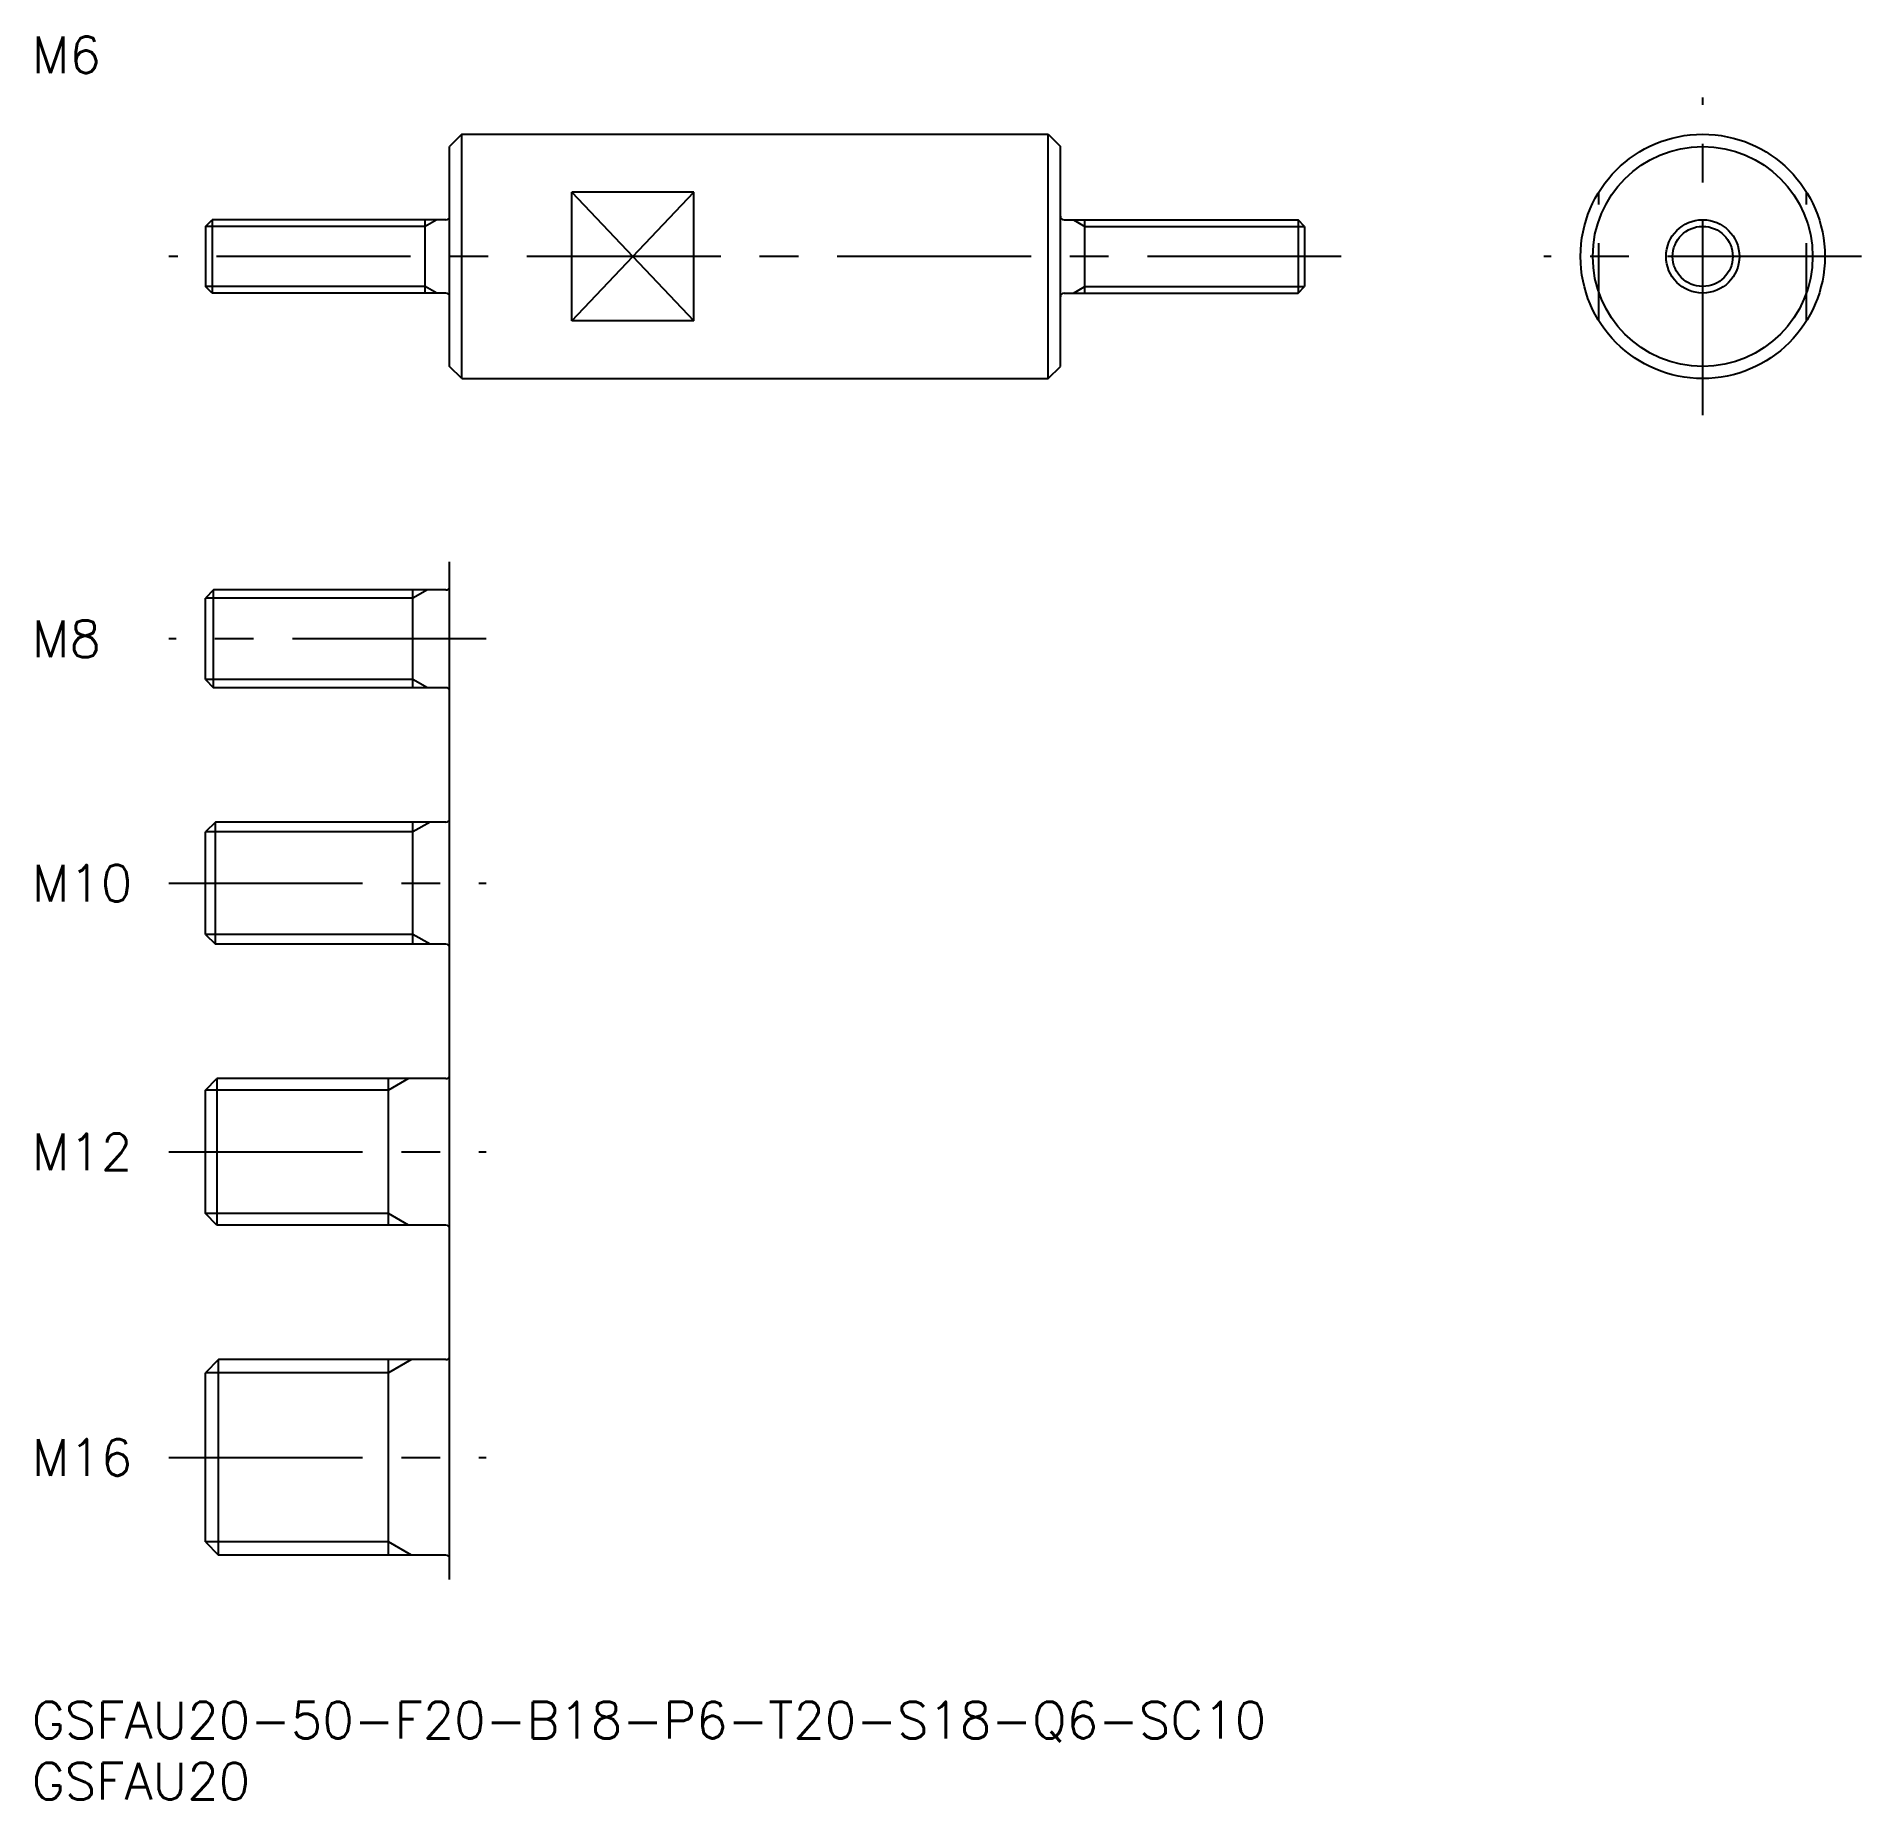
# Model space of a CAD drawing. Extents: x 0 to 150, y -8 to 136.
import ezdxf

# ---------------------------------------------------------------- set-up
doc = ezdxf.new("R2010")
doc.units = 0
doc.header["$LTSCALE"] = 0.5
doc.linetypes.add('CENTER', pattern=[50.8, 31.75, -6.35, 6.35, -6.35])
doc.linetypes.add('DASHED', pattern=[19.05, 12.7, -6.35])
for name, color, linetype in [('MSM_CENTER', 1, 'CENTER'), ('MSM_CONTINUOUS', 7, 'CONTINUOUS'), ('MSM_DASHED', 4, 'DASHED'), ('MSM_NARROW', 5, 'CONTINUOUS'), ('MSM_PART_NUMBER', 7, 'CONTINUOUS')]:
    doc.layers.add(name, color=color, linetype=linetype)
doc.styles.get("Standard").update_dxf_attribs({"font": 'txt.shx', "height": 1.5, "bigfont": 'bigfont.shx'})

# ---------------------------------------------------------------- blocks, each defined once
blk = doc.blocks.new('*U31')
at = {"layer": 'MSM_PART_NUMBER'}
blk.add_text('GSFAU20-50-F20-B18-P6-T20-S18-Q6-SC10', height=3, dxfattribs=at).set_placement((0, -3))
blk = doc.blocks.new('*U32')
at = {"layer": 'MSM_PART_NUMBER'}
blk.add_text('GSFAU20', height=3, dxfattribs=at).set_placement((0, -8))

msp = doc.modelspace()

# ---------------------------------------------------------------- linework, layer by layer
at = {"layer": 'MSM_CENTER'}
for p, q in [((136.8, 105.3), (136.8, 131.3)), ((107.21, 118.3), (11.21, 118.3)), ((149.8, 118.3), (123.8, 118.3)), ((37.21, 87), (11.21, 87)), ((11.21, 67), (37.21, 67)), ((11.21, 45), (37.21, 45)), ((11.21, 20), (37.21, 20))]:
    msp.add_line(p, q, dxfattribs=at)
at = {"layer": 'MSM_CONTINUOUS'}
for p, q in [((35.21, 128.3), (34.21, 127.3)), ((34.21, 109.3), (34.21, 127.3)), ((35.21, 108.3), (35.21, 128.3)), ((35.21, 128.3), (83.21, 128.3)), ((83.21, 108.3), (83.21, 128.3)), ((83.21, 128.3), (84.21, 127.3)), ((84.21, 109.3), (84.21, 127.3)), ((44.21, 113.03), (44.21, 123.57)), ((54.21, 123.57), (44.21, 123.57)), ((54.21, 113.03), (54.21, 123.57)), ((14.21, 120.76), (14.76, 121.3)), ((33.91, 121.3), (14.76, 121.3)), ((14.76, 121.3), (14.76, 115.3)), ((32.21, 115.3), (32.21, 121.3)), ((84.51, 121.3), (103.67, 121.3)), ((86.21, 115.3), (86.21, 121.3)), ((104.21, 120.76), (103.67, 121.3)), ((103.67, 121.3), (103.67, 115.3)), ((14.21, 120.76), (14.21, 115.84)), ((104.21, 120.76), (104.21, 115.84)), ((14.76, 115.3), (14.21, 115.84)), ((33.91, 115.3), (14.76, 115.3)), ((84.51, 115.3), (103.67, 115.3)), ((103.67, 115.3), (104.21, 115.84)), ((54.21, 113.03), (44.21, 113.03)), ((35.21, 108.3), (34.21, 109.3)), ((83.21, 108.3), (84.21, 109.3)), ((35.21, 108.3), (83.21, 108.3)), ((34.21, 10), (34.21, 93.3)), ((14.89, 91), (14.21, 90.32)), ((14.21, 83.68), (14.21, 90.32)), ((33.91, 91), (14.89, 91)), ((14.89, 83), (14.89, 91)), ((31.21, 83), (31.21, 91)), ((14.21, 83.68), (14.89, 83)), ((33.91, 83), (14.89, 83)), ((15.03, 72), (14.21, 71.19)), ((33.91, 72), (15.03, 72)), ((15.03, 62), (15.03, 72)), ((31.21, 62), (31.21, 72)), ((14.21, 62.81), (14.21, 71.19)), ((14.21, 62.81), (15.03, 62)), ((33.91, 62), (15.03, 62)), ((14.21, 50.05), (15.16, 51)), ((33.91, 51), (15.16, 51)), ((15.16, 51), (15.16, 39)), ((29.21, 39), (29.21, 51)), ((14.21, 39.95), (14.21, 50.05)), ((15.16, 39), (14.21, 39.95)), ((33.91, 39), (15.16, 39)), ((15.3, 28), (14.21, 26.92)), ((14.21, 13.08), (14.21, 26.92)), ((33.91, 28), (15.3, 28)), ((15.3, 12), (15.3, 28)), ((29.21, 12), (29.21, 28)), ((14.21, 13.08), (15.3, 12)), ((33.91, 12), (15.3, 12))]:
    msp.add_line(p, q, dxfattribs=at)
for radius in [10, 9, 3]:
    msp.add_circle((136.8, 118.3), radius, dxfattribs=at)
for centre, start, end in [((33.91, 121.6), 270, 0), ((84.51, 121.6), 180, 270), ((33.91, 115), 0, 90), ((84.51, 115), 90, 180), ((33.91, 91.3), 270, 0), ((33.91, 82.7), 0, 90), ((33.91, 72.3), 270, 0), ((33.91, 61.7), 0, 90), ((33.91, 51.3), 270, 0), ((33.91, 38.7), 0, 90), ((33.91, 28.3), 270, 0), ((33.91, 11.7), 0, 90)]:
    msp.add_arc(centre, 0.3, start, end, dxfattribs=at)
at = {"layer": 'MSM_DASHED'}
for p, q in [((128.3, 113.03), (128.3, 123.57)), ((145.3, 113.03), (145.3, 123.57))]:
    msp.add_line(p, q, dxfattribs=at)
at = {"layer": 'MSM_NARROW'}
for p, q in [((44.21, 123.57), (54.21, 113.03)), ((44.21, 113.03), (54.21, 123.57)), ((33.15, 121.3), (32.21, 120.76)), ((85.28, 121.3), (86.21, 120.76)), ((32.21, 120.76), (14.21, 120.76)), ((86.21, 120.76), (104.21, 120.76)), ((32.21, 115.84), (14.21, 115.84)), ((33.15, 115.3), (32.21, 115.84)), ((85.28, 115.3), (86.21, 115.84)), ((86.21, 115.84), (104.21, 115.84)), ((31.21, 90.32), (14.21, 90.32)), ((32.39, 91), (31.21, 90.32)), ((31.21, 83.68), (14.21, 83.68)), ((32.39, 83), (31.21, 83.68)), ((32.62, 72), (31.21, 71.19)), ((31.21, 71.19), (14.21, 71.19)), ((31.21, 62.81), (14.21, 62.81)), ((32.62, 62), (31.21, 62.81)), ((30.85, 51), (29.21, 50.05)), ((29.21, 50.05), (14.21, 50.05)), ((29.21, 39.95), (14.21, 39.95)), ((30.85, 39), (29.21, 39.95)), ((29.21, 26.92), (14.21, 26.92)), ((31.09, 28), (29.21, 26.92)), ((29.21, 13.08), (14.21, 13.08)), ((31.09, 12), (29.21, 13.08))]:
    msp.add_line(p, q, dxfattribs=at)
msp.add_circle((136.8, 118.3), 2.46, dxfattribs=at)

# ---------------------------------------------------------------- block references
at = {"layer": 'MSM_CONTINUOUS'}
for name in ['*U31', '*U32']:
    msp.add_blockref(name, (0, 0), dxfattribs=at)

# ---------------------------------------------------------------- texts
at = {"layer": 'MSM_PART_NUMBER'}
for s, p in [('M6', (0, 133.3)), ('M8', (0, 85.5)), ('M10', (0, 65.5)), ('M12', (0, 43.5)), ('M16', (0, 18.5))]:
    msp.add_text(s, height=3, dxfattribs=at).set_placement(p)

doc.saveas('drawing.dxf')
